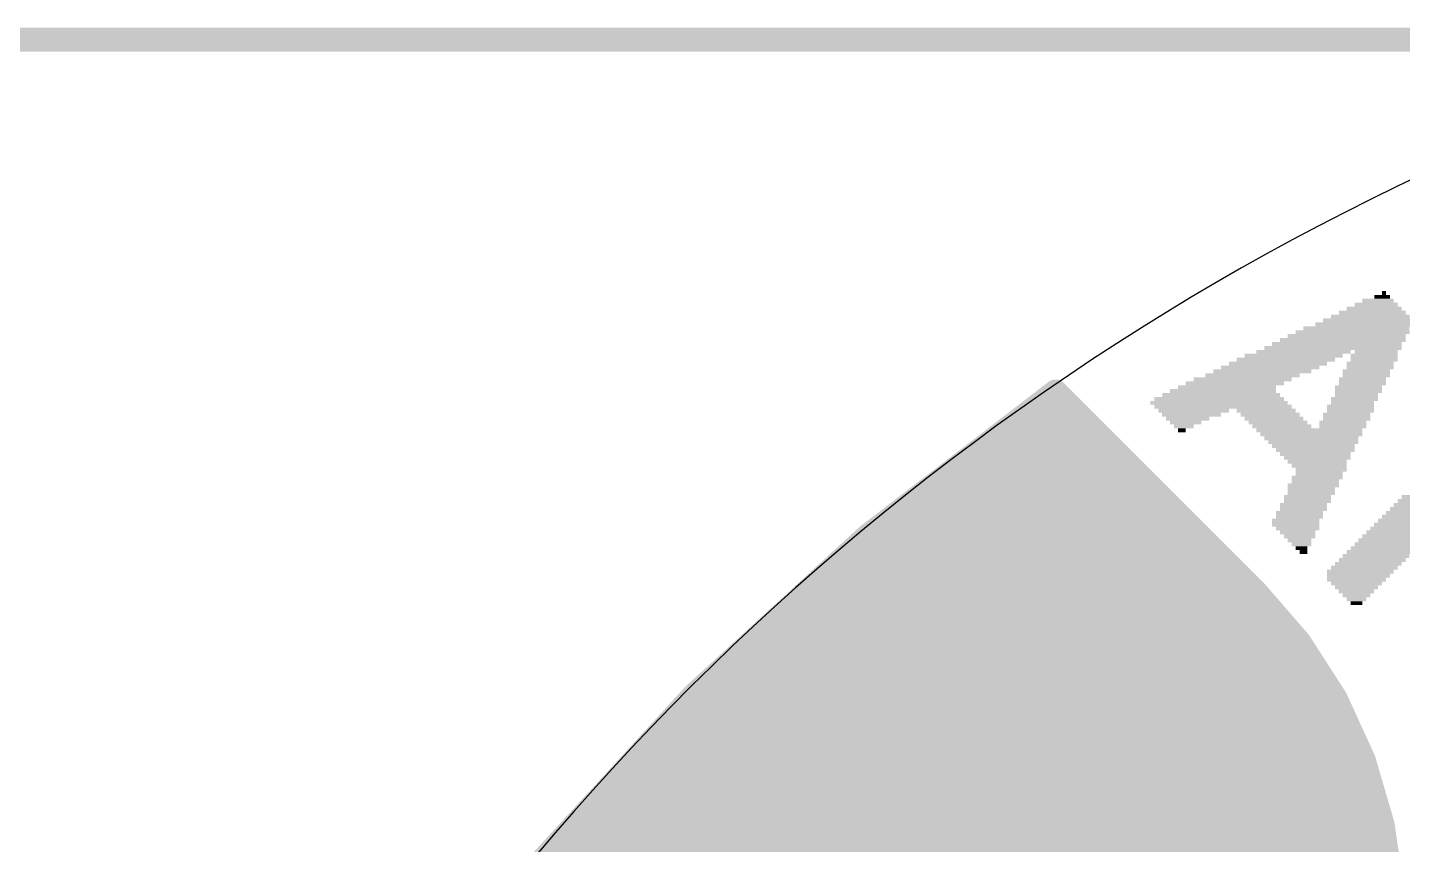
# Model space of a CAD drawing. Extents: x -19.6 to 14, y -19.9 to 18.9.
# Drawn here: x -13.45 to -6.04, y 9.06 to 13.46 of the extents above; entities that cross this region are included whole.
import ezdxf

# ---------------------------------------------------------------- set-up
doc = ezdxf.new("R2010")
doc.units = 0
for name, color, linetype in [('1', 12, 'CONTINUOUS'), ('16', 132, 'CONTINUOUS'), ('17', 110, 'CONTINUOUS'), ('20', 53, 'CONTINUOUS'), ('21', 40, 'CONTINUOUS'), ('47', 253, 'CONTINUOUS')]:
    doc.layers.add(name, color=color, linetype=linetype)

# ---------------------------------------------------------------- blocks, each defined once
blk = doc.blocks.new('ROUNDP')
at = {"const_width": 0.5}
blk.add_lwpolyline([(0, -0.25, 1), (0, 0.25, 1), (0, -0.25)], format="xyb", dxfattribs=at)
blk = doc.blocks.new('RECT')
blk.add_solid([(-0.5, -0.5), (0.5, -0.5), (-0.5, 0.5), (0.5, 0.5)])

msp = doc.modelspace()

# ---------------------------------------------------------------- linework, layer by layer
at = {"layer": '1', "const_width": 0.127}
for points in [[(-7.9112, 11.5033), (-8.9236, 10.7265)], [(-6.8336, 10.4257), (-7.9112, 11.5033)], [(-8.0067, 11.43), (-7.8379, 11.43)], [(-8.1722, 11.303), (-7.7109, 11.303)], [(-8.3377, 11.176), (-7.5839, 11.176)], [(-8.5032, 11.049), (-7.4569, 11.049)], [(-8.6688, 10.922), (-7.3299, 10.922)], [(-8.8343, 10.795), (-7.2029, 10.795)], [(-8.9236, 10.7265), (-9.8644, 9.8644)], [(-8.9874, 10.668), (-7.0759, 10.668)], [(-9.126, 10.541), (-6.9489, 10.541)], [(-9.2646, 10.414), (-6.8235, 10.414)], [(-6.5962, 10.1518), (-6.8336, 10.4257)], [(-9.4032, 10.287), (-6.7134, 10.287)], [(-9.5418, 10.16), (-6.6034, 10.16)], [(-6.4003, 9.8469), (-6.5962, 10.1518)], [(-9.6804, 10.033), (-6.5199, 10.033)], [(-9.819, 9.906), (-6.4383, 9.906)], [(-9.8644, 9.8644), (-10.7265, 8.9236)], [(-6.2498, 9.5173), (-6.4003, 9.8469)], [(-9.9426, 9.779), (-6.3693, 9.779)], [(-10.059, 9.652), (-6.3113, 9.652)], [(-10.1754, 9.525), (-6.2533, 9.525)], [(-6.1477, 9.1695), (-6.2498, 9.5173)], [(-10.2917, 9.398), (-6.2147, 9.398)], [(-10.4081, 9.271), (-6.1775, 9.271)], [(-10.5245, 9.144), (-6.144, 9.144)], [(-6.0961, 8.8108), (-6.1477, 9.1695)], [(-10.6409, 9.017), (-6.1257, 9.017)]]:
    msp.add_lwpolyline(points, dxfattribs=at)
at = {"layer": '1', "const_width": 0.0635}
for points in [[(-7.8887, 11.5257, 1), (-7.9336, 11.4808)], [(-7.8919, 11.4781, 1), (-7.9305, 11.5285)], [(-8.0067, 11.4618, 1), (-8.0067, 11.3982)], [(-7.8379, 11.3982, 1), (-7.8379, 11.4618)], [(-8.1722, 11.3348, 1), (-8.1722, 11.2713)], [(-7.7109, 11.2713, 1), (-7.7109, 11.3348)], [(-8.3377, 11.2078, 1), (-8.3377, 11.1442)], [(-7.5839, 11.1442, 1), (-7.5839, 11.2078)], [(-8.5032, 11.0808, 1), (-8.5032, 11.0173)], [(-7.4569, 11.0173, 1), (-7.4569, 11.0808)], [(-8.6688, 10.9538, 1), (-8.6688, 10.8902)], [(-7.3299, 10.8902, 1), (-7.3299, 10.9538)], [(-8.8343, 10.8268, 1), (-8.8343, 10.7632)], [(-7.2029, 10.7632, 1), (-7.2029, 10.8268)], [(-8.9429, 10.7517, 1), (-8.9042, 10.7013)], [(-8.9021, 10.7031, 1), (-8.945, 10.7499)], [(-8.9874, 10.6998, 1), (-8.9874, 10.6363)], [(-7.0759, 10.6363, 1), (-7.0759, 10.6998)], [(-9.126, 10.5728, 1), (-9.126, 10.5092)], [(-6.9489, 10.5092, 1), (-6.9489, 10.5728)], [(-9.2646, 10.4458, 1), (-9.2646, 10.3822)], [(-6.8096, 10.4465, 1), (-6.8576, 10.4049)], [(-6.856, 10.4032, 1), (-6.8111, 10.4481)], [(-6.8235, 10.3822, 1), (-6.8235, 10.4458)], [(-9.4032, 10.3188, 1), (-9.4032, 10.2553)], [(-6.7134, 10.2553, 1), (-6.7134, 10.3188)], [(-9.5418, 10.1918, 1), (-9.5418, 10.1282)], [(-6.5695, 10.1689, 1), (-6.623, 10.1346)], [(-6.6202, 10.131, 1), (-6.5722, 10.1726)], [(-6.6034, 10.1282, 1), (-6.6034, 10.1918)], [(-9.6804, 10.0648, 1), (-9.6804, 10.0013)], [(-6.5199, 10.0013, 1), (-6.5199, 10.0648)], [(-9.819, 9.9378, 1), (-9.819, 9.8742)], [(-6.4383, 9.8742, 1), (-6.4383, 9.9378)], [(-9.8858, 9.8878, 1), (-9.8429, 9.841)], [(-9.841, 9.8429, 1), (-9.8878, 9.8858)], [(-6.3714, 9.8601, 1), (-6.4292, 9.8337)], [(-6.427, 9.8297, 1), (-6.3736, 9.8641)], [(-9.9426, 9.8108, 1), (-9.9426, 9.7472)], [(-6.3693, 9.7472, 1), (-6.3693, 9.8108)], [(-10.059, 9.6838, 1), (-10.059, 9.6203)], [(-6.3113, 9.6203, 1), (-6.3113, 9.6838)], [(-10.1754, 9.5568, 1), (-10.1754, 9.4932)], [(-6.2193, 9.5262, 1), (-6.2802, 9.5083)], [(-6.2786, 9.5041, 1), (-6.2209, 9.5304)], [(-6.2533, 9.4932, 1), (-6.2533, 9.5568)], [(-10.2917, 9.4298, 1), (-10.2917, 9.3662)], [(-6.2147, 9.3662, 1), (-6.2147, 9.4298)], [(-10.4081, 9.3028, 1), (-10.4081, 9.2393)], [(-6.1775, 9.2393, 1), (-6.1775, 9.3028)], [(-10.5245, 9.1758, 1), (-10.5245, 9.1122)], [(-6.1162, 9.1741, 1), (-6.1791, 9.165)], [(-6.1781, 9.1606, 1), (-6.1172, 9.1785)], [(-6.144, 9.1122, 1), (-6.144, 9.1758)], [(-10.6409, 9.0488, 1), (-10.6409, 8.9853)], [(-6.1257, 8.9853, 1), (-6.1257, 9.0488)]]:
    msp.add_lwpolyline(points, format="xyb", dxfattribs=at)
at = {"layer": '16', "const_width": 0.127}
for points in [[(-7.9112, 11.5033), (-8.9236, 10.7265)], [(-6.8336, 10.4257), (-7.9112, 11.5033)], [(-8.0067, 11.43), (-7.8379, 11.43)], [(-8.1722, 11.303), (-7.7109, 11.303)], [(-8.3377, 11.176), (-7.5839, 11.176)], [(-8.5032, 11.049), (-7.4569, 11.049)], [(-8.6688, 10.922), (-7.3299, 10.922)], [(-8.8343, 10.795), (-7.2029, 10.795)], [(-8.9236, 10.7265), (-9.8644, 9.8644)], [(-8.9874, 10.668), (-7.0759, 10.668)], [(-9.126, 10.541), (-6.9489, 10.541)], [(-9.2646, 10.414), (-6.8235, 10.414)], [(-6.5962, 10.1518), (-6.8336, 10.4257)], [(-9.4032, 10.287), (-6.7134, 10.287)], [(-9.5418, 10.16), (-6.6034, 10.16)], [(-6.4003, 9.8469), (-6.5962, 10.1518)], [(-9.6804, 10.033), (-6.5199, 10.033)], [(-9.819, 9.906), (-6.4383, 9.906)], [(-9.8644, 9.8644), (-10.7265, 8.9236)], [(-6.2498, 9.5173), (-6.4003, 9.8469)], [(-9.9426, 9.779), (-6.3693, 9.779)], [(-10.059, 9.652), (-6.3113, 9.652)], [(-10.1754, 9.525), (-6.2533, 9.525)], [(-6.1477, 9.1695), (-6.2498, 9.5173)], [(-10.2917, 9.398), (-6.2147, 9.398)], [(-10.4081, 9.271), (-6.1775, 9.271)], [(-10.5245, 9.144), (-6.144, 9.144)], [(-6.0961, 8.8108), (-6.1477, 9.1695)], [(-10.6409, 9.017), (-6.1257, 9.017)]]:
    msp.add_lwpolyline(points, dxfattribs=at)
at = {"layer": '16', "const_width": 0.0635}
for points in [[(-7.8887, 11.5257, 1), (-7.9336, 11.4808)], [(-7.8919, 11.4781, 1), (-7.9305, 11.5285)], [(-8.0067, 11.4618, 1), (-8.0067, 11.3982)], [(-7.8379, 11.3982, 1), (-7.8379, 11.4618)], [(-8.1722, 11.3348, 1), (-8.1722, 11.2713)], [(-7.7109, 11.2713, 1), (-7.7109, 11.3348)], [(-8.3377, 11.2078, 1), (-8.3377, 11.1442)], [(-7.5839, 11.1442, 1), (-7.5839, 11.2078)], [(-8.5032, 11.0808, 1), (-8.5032, 11.0173)], [(-7.4569, 11.0173, 1), (-7.4569, 11.0808)], [(-8.6688, 10.9538, 1), (-8.6688, 10.8902)], [(-7.3299, 10.8902, 1), (-7.3299, 10.9538)], [(-8.8343, 10.8268, 1), (-8.8343, 10.7632)], [(-7.2029, 10.7632, 1), (-7.2029, 10.8268)], [(-8.9429, 10.7517, 1), (-8.9042, 10.7013)], [(-8.9021, 10.7031, 1), (-8.945, 10.7499)], [(-8.9874, 10.6998, 1), (-8.9874, 10.6363)], [(-7.0759, 10.6363, 1), (-7.0759, 10.6998)], [(-9.126, 10.5728, 1), (-9.126, 10.5092)], [(-6.9489, 10.5092, 1), (-6.9489, 10.5728)], [(-9.2646, 10.4458, 1), (-9.2646, 10.3822)], [(-6.8096, 10.4465, 1), (-6.8576, 10.4049)], [(-6.856, 10.4032, 1), (-6.8111, 10.4481)], [(-6.8235, 10.3822, 1), (-6.8235, 10.4458)], [(-9.4032, 10.3188, 1), (-9.4032, 10.2553)], [(-6.7134, 10.2553, 1), (-6.7134, 10.3188)], [(-9.5418, 10.1918, 1), (-9.5418, 10.1282)], [(-6.5695, 10.1689, 1), (-6.623, 10.1346)], [(-6.6202, 10.131, 1), (-6.5722, 10.1726)], [(-6.6034, 10.1282, 1), (-6.6034, 10.1918)], [(-9.6804, 10.0648, 1), (-9.6804, 10.0013)], [(-6.5199, 10.0013, 1), (-6.5199, 10.0648)], [(-9.819, 9.9378, 1), (-9.819, 9.8742)], [(-6.4383, 9.8742, 1), (-6.4383, 9.9378)], [(-9.8858, 9.8878, 1), (-9.8429, 9.841)], [(-9.841, 9.8429, 1), (-9.8878, 9.8858)], [(-6.3714, 9.8601, 1), (-6.4292, 9.8337)], [(-6.427, 9.8297, 1), (-6.3736, 9.8641)], [(-9.9426, 9.8108, 1), (-9.9426, 9.7472)], [(-6.3693, 9.7472, 1), (-6.3693, 9.8108)], [(-10.059, 9.6838, 1), (-10.059, 9.6203)], [(-6.3113, 9.6203, 1), (-6.3113, 9.6838)], [(-10.1754, 9.5568, 1), (-10.1754, 9.4932)], [(-6.2193, 9.5262, 1), (-6.2802, 9.5083)], [(-6.2786, 9.5041, 1), (-6.2209, 9.5304)], [(-6.2533, 9.4932, 1), (-6.2533, 9.5568)], [(-10.2917, 9.4298, 1), (-10.2917, 9.3662)], [(-6.2147, 9.3662, 1), (-6.2147, 9.4298)], [(-10.4081, 9.3028, 1), (-10.4081, 9.2393)], [(-6.1775, 9.2393, 1), (-6.1775, 9.3028)], [(-10.5245, 9.1758, 1), (-10.5245, 9.1122)], [(-6.1162, 9.1741, 1), (-6.1791, 9.165)], [(-6.1781, 9.1606, 1), (-6.1172, 9.1785)], [(-6.144, 9.1122, 1), (-6.144, 9.1758)], [(-10.6409, 9.0488, 1), (-10.6409, 8.9853)], [(-6.1257, 8.9853, 1), (-6.1257, 9.0488)]]:
    msp.add_lwpolyline(points, format="xyb", dxfattribs=at)
at = {"layer": '20'}
msp.add_arc((0, -0.0023), 13.9929, 105.8, 74.2, dxfattribs=at)
at = {"layer": '47', "const_width": 0.13}
msp.add_lwpolyline([(-0.127, 13.3985), (-19.222, 13.3985)], dxfattribs=at)

# ---------------------------------------------------------------- block references
at = {"layer": '17', "xscale": 4.216, "yscale": 4.216, "rotation": 45}
msp.add_blockref('ROUNDP', (-8.3602, 8.3602), dxfattribs=at)
msp.add_blockref('ROUNDP', (-8.3602, 8.3602), dxfattribs=at)
at = {"layer": '21', "yscale": 0.0212}
for p, xscale in [((-6.152, 12.0123), 0.0846), ((-6.1415, 12.0334), 0.0212), ((-6.2049, 11.9276), 0.3597), ((-6.1944, 11.9488), 0.2962), ((-6.1838, 11.97), 0.2327), ((-6.1732, 11.9911), 0.1693), ((-6.2473, 11.8642), 0.529), ((-6.2261, 11.8853), 0.4866), ((-6.2155, 11.9065), 0.4232), ((-6.3636, 11.7795), 0.6771), ((-6.3425, 11.8007), 0.6347), ((-6.3107, 11.8218), 0.6136), ((-6.2896, 11.843), 0.5713), ((-6.5752, 11.7161), 0.5078), ((-6.4165, 11.7372), 0.7405), ((-6.3954, 11.7584), 0.6982), ((-6.1838, 11.7161), 0.2327), ((-6.7551, 11.6314), 0.529), ((-6.7127, 11.6526), 0.529), ((-6.6704, 11.6737), 0.529), ((-6.6281, 11.6949), 0.529), ((-6.2155, 11.6526), 0.2539), ((-6.2155, 11.6314), 0.2539), ((-6.1944, 11.6949), 0.2539), ((-6.1944, 11.6737), 0.2539), ((-6.9032, 11.5679), 0.529), ((-6.8503, 11.5891), 0.5078), ((-6.7974, 11.6103), 0.529), ((-6.2578, 11.5679), 0.2539), ((-6.2367, 11.6103), 0.2539), ((-6.2367, 11.5891), 0.2539), ((-7.0195, 11.4833), 0.6347), ((-7.009, 11.5045), 0.5713), ((-6.9878, 11.5256), 0.529), ((-6.9455, 11.5468), 0.529), ((-6.279, 11.5256), 0.2539), ((-6.279, 11.5045), 0.2539), ((-6.2896, 11.4833), 0.2327), ((-6.2578, 11.5468), 0.2539), ((-7.0301, 11.441), 0.7405), ((-7.009, 11.4198), 0.7405), ((-7.0301, 11.4622), 0.6982), ((-6.3213, 11.4198), 0.2539), ((-6.3002, 11.4622), 0.2539), ((-6.3107, 11.441), 0.2327), ((-7.1676, 11.3987), 0.3808), ((-7.1782, 11.3775), 0.3174), ((-7.1994, 11.3564), 0.2327), ((-7.21, 11.3352), 0.1693), ((-6.7762, 11.3987), 0.3174), ((-6.7551, 11.3775), 0.3174), ((-6.7339, 11.3564), 0.3174), ((-6.7127, 11.3352), 0.3174), ((-6.3636, 11.3352), 0.2539), ((-6.3425, 11.3775), 0.2539), ((-6.3425, 11.3564), 0.2539), ((-6.3213, 11.3987), 0.2539), ((-7.2205, 11.314), 0.1058), ((-7.2311, 11.2929), 0.0423), ((-6.6916, 11.314), 0.3174), ((-6.5435, 11.2929), 0.5713), ((-6.5329, 11.2717), 0.5501), ((-6.3636, 11.314), 0.2539), ((-6.5329, 11.2506), 0.5078), ((-6.5223, 11.2294), 0.4866), ((-6.5223, 11.2083), 0.4443), ((-6.5117, 11.1871), 0.4232), ((-6.5117, 11.1659), 0.3809), ((-6.5012, 11.1448), 0.3597), ((-6.5012, 11.1236), 0.3174), ((-6.4906, 11.1025), 0.2962), ((-6.5012, 11.039), 0.2751), ((-6.48, 11.0813), 0.2751), ((-6.4906, 11.0602), 0.2539), ((-6.5223, 10.9967), 0.2751), ((-6.5329, 10.9755), 0.2539), ((-6.5117, 11.0178), 0.2539), ((-6.5752, 10.8909), 0.2539), ((-6.5541, 10.9332), 0.2539), ((-6.5541, 10.912), 0.2539), ((-6.5329, 10.9544), 0.2539), ((-5.9087, 10.8909), 0.3597), ((-5.8876, 10.912), 0.3597), ((-5.8664, 10.9332), 0.3597), ((-6.5964, 10.8486), 0.2539), ((-6.5964, 10.8274), 0.2539), ((-6.5752, 10.8697), 0.2539), ((-5.9722, 10.8274), 0.3597), ((-5.951, 10.8486), 0.3597), ((-5.9299, 10.8697), 0.3597), ((-6.6175, 10.8063), 0.2539), ((-6.6175, 10.7851), 0.2539), ((-6.6069, 10.7639), 0.2327), ((-6.6069, 10.7428), 0.1904), ((-6.0568, 10.7428), 0.3597), ((-6.0357, 10.7639), 0.3597), ((-6.0145, 10.7851), 0.3597), ((-5.9934, 10.8063), 0.3597), ((-6.5964, 10.7216), 0.1693), ((-6.5964, 10.7005), 0.1269), ((-6.5858, 10.6793), 0.1058), ((-6.1203, 10.6793), 0.3597), ((-6.0991, 10.7005), 0.3597), ((-6.078, 10.7216), 0.3597), ((-6.5858, 10.6581), 0.0635), ((-6.5752, 10.637), 0.0423), ((-6.2049, 10.5947), 0.3597), ((-6.1838, 10.6158), 0.3597), ((-6.1626, 10.637), 0.3597), ((-6.1415, 10.6581), 0.3597), ((-6.2684, 10.5312), 0.3597), ((-6.2473, 10.5524), 0.3597), ((-6.2261, 10.5735), 0.3597), ((-6.2896, 10.4889), 0.3174), ((-6.279, 10.51), 0.3385), ((-6.2896, 10.4677), 0.2751), ((-6.2896, 10.4466), 0.2327), ((-6.2896, 10.4254), 0.1904), ((-6.2896, 10.4042), 0.1481), ((-6.2896, 10.3831), 0.1058), ((-6.2896, 10.3619), 0.0635)]:
    msp.add_blockref('RECT', p, dxfattribs=dict(at, xscale=xscale))

doc.saveas('drawing.dxf')
